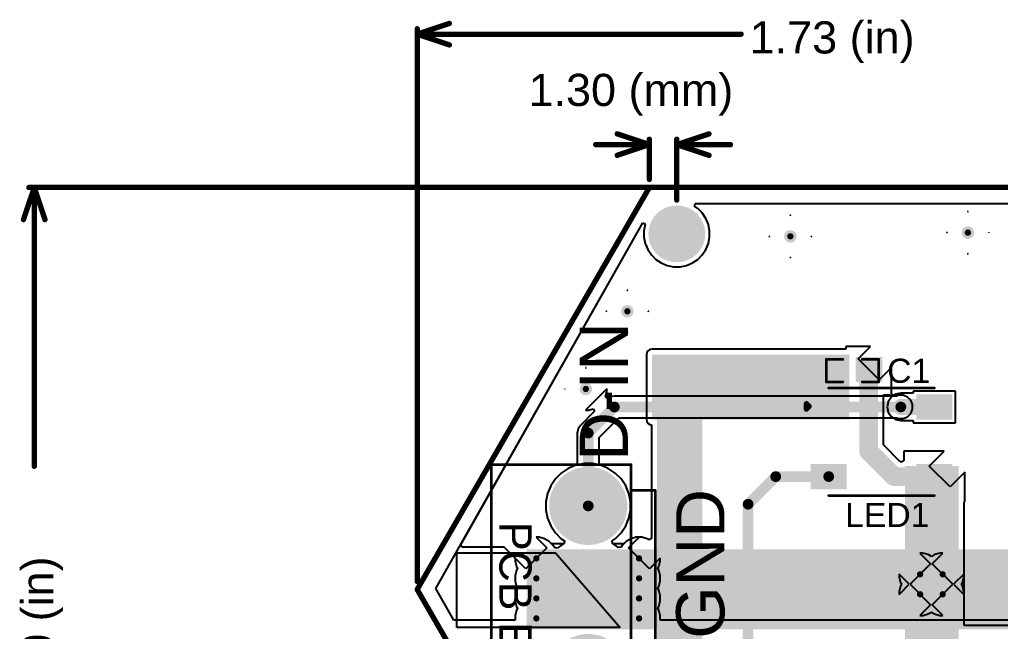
# Model space of a CAD drawing. Header units: millimetres. Extents: x -1.23 to 1.76, y -0.3 to 1.73.
# Drawn here: x -1.226 to 0.603, y 0.585 to 1.727 of the extents above; entities that cross this region are included whole.
import ezdxf

# ---------------------------------------------------------------- set-up
doc = ezdxf.new("R2010")
doc.units = ezdxf.units.MM
doc.header["$MEASUREMENT"] = 0
for name, color, linetype in [('BottomLayer', 5, 'Continuous'), ('BottomSolder', 6, 'Continuous'), ('Mechanical1', 6, 'Continuous'), ('Mechanical2', 216, 'Continuous'), ('MultiLayer', 9, 'Continuous'), ('PadHoleLayer', 156, 'Continuous'), ('TopLayer', 1, 'Continuous'), ('TopOverlay', 2, 'Continuous'), ('TopPaste', 8, 'Continuous'), ('TopSolder', 216, 'Continuous'), ('ViaHoleLayer', 16, 'Continuous')]:
    doc.layers.add(name, color=color, linetype=linetype)
doc.styles.add('Arial', font='', dxfattribs={"height": 0.2})
doc.styles.get('Arial').set_extended_font_data('Arial')

# ---------------------------------------------------------------- blocks, each defined once
blk = doc.blocks.new('WS2812B_B_W_3')
at = {"layer": 'TopLayer'}
for points in [[(-0.128, 0.0846), (-0.0689, 0.0846), (-0.0689, 0.0453), (-0.128, 0.0453)], [(0.128, 0.0453), (0.0689, 0.0453), (0.0689, 0.0846), (0.128, 0.0846)], [(-0.128, -0.0453), (-0.0689, -0.0453), (-0.0689, -0.0846), (-0.128, -0.0846)], [(0.0689, -0.0453), (0.128, -0.0453), (0.128, -0.0846), (0.0689, -0.0846)]]:
    blk.add_hatch(color=1, dxfattribs=at).paths.add_polyline_path(points)
at = {"layer": 'TopPaste'}
for points in [[(-0.128, 0.0846), (-0.0689, 0.0846), (-0.0689, 0.0453), (-0.128, 0.0453)], [(0.128, 0.0453), (0.0689, 0.0453), (0.0689, 0.0846), (0.128, 0.0846)], [(-0.128, -0.0453), (-0.0689, -0.0453), (-0.0689, -0.0846), (-0.128, -0.0846)], [(0.0689, -0.0453), (0.128, -0.0453), (0.128, -0.0846), (0.0689, -0.0846)]]:
    blk.add_hatch(color=8, dxfattribs=at).paths.add_polyline_path(points)
at = {"layer": 'TopSolder'}
for points in [[(-0.132, 0.0886), (-0.0649, 0.0886), (-0.0649, 0.0413), (-0.132, 0.0413)], [(0.132, 0.0413), (0.0649, 0.0413), (0.0649, 0.0886), (0.132, 0.0886)], [(-0.132, -0.0413), (-0.0649, -0.0413), (-0.0649, -0.0886), (-0.132, -0.0886)], [(0.0649, -0.0413), (0.132, -0.0413), (0.132, -0.0886), (0.0649, -0.0886)]]:
    blk.add_hatch(color=216, dxfattribs=at).paths.add_polyline_path(points)
at = {"layer": 'TopOverlay'}
for points, const_width in [([(-0.0984, 0.1004), (0.0984, 0.1004)], 0.005), ([(-0.14, 0.071), (-0.135, 0.066)], 0.01), ([(-0.14, 0.061), (-0.14, 0.071)], 0.01), ([(-0.14, 0.061), (-0.135, 0.066)], 0.01), ([(-0.0984, -0.1004), (0.0984, -0.1004)], 0.005)]:
    blk.add_lwpolyline(points, dxfattribs=dict(at, const_width=const_width))
for points, const_width in [([(-0.0997, 0.1004, 1), (-0.0972, 0.1004, 1)], 0.0025), ([(0.0972, 0.1004, 1), (0.0997, 0.1004, 1)], 0.0025), ([(-0.1425, 0.071, 1), (-0.1375, 0.071, 1)], 0.005), ([(-0.1425, 0.071, 1), (-0.1375, 0.071, 1)], 0.005), ([(-0.1425, 0.061, 1), (-0.1375, 0.061, 1)], 0.005), ([(-0.1425, 0.061, 1), (-0.1375, 0.061, 1)], 0.005), ([(-0.1375, 0.066, 1), (-0.1325, 0.066, 1)], 0.005), ([(-0.1375, 0.066, 1), (-0.1325, 0.066, 1)], 0.005), ([(-0.0997, -0.1004, 1), (-0.0972, -0.1004, 1)], 0.0025), ([(0.0972, -0.1004, 1), (0.0997, -0.1004, 1)], 0.0025)]:
    blk.add_lwpolyline(points, format="xyb", close=True, dxfattribs=dict(at, const_width=const_width))
blk = doc.blocks.new('B3P_VH_LF__SN__5')
at = {"layer": 'BottomLayer'}
h = blk.add_hatch(color=5, dxfattribs=at)
edge = h.paths.add_edge_path()
edge.add_arc((-0.1559, 0), 0.0689, 0, 360)
h = blk.add_hatch(color=5, dxfattribs=at)
edge = h.paths.add_edge_path()
edge.add_arc((0, 0), 0.0689, 0, 360)
h = blk.add_hatch(color=5, dxfattribs=at)
edge = h.paths.add_edge_path()
edge.add_arc((0.1559, 0), 0.0689, 0, 360)
at = {"layer": 'BottomSolder'}
h = blk.add_hatch(color=6, dxfattribs=at)
edge = h.paths.add_edge_path()
edge.add_arc((-0.1559, 0), 0.0729, 0, 360)
h = blk.add_hatch(color=6, dxfattribs=at)
edge = h.paths.add_edge_path()
edge.add_arc((0, 0), 0.0729, 0, 360)
h = blk.add_hatch(color=6, dxfattribs=at)
edge = h.paths.add_edge_path()
edge.add_arc((0.1559, 0), 0.0729, 0, 360)
at = {"layer": 'MultiLayer'}
h = blk.add_hatch(color=9, dxfattribs=at)
edge = h.paths.add_edge_path()
edge.add_arc((-0.1559, 0), 0.0689, 0, 360)
h = blk.add_hatch(color=9, dxfattribs=at)
edge = h.paths.add_edge_path()
edge.add_arc((0, 0), 0.0689, 0, 360)
h = blk.add_hatch(color=9, dxfattribs=at)
edge = h.paths.add_edge_path()
edge.add_arc((0.1559, 0), 0.0689, 0, 360)
at = {"layer": 'PadHoleLayer'}
h = blk.add_hatch(color=156, dxfattribs=at)
edge = h.paths.add_edge_path()
edge.add_arc((-0.1559, 0), 0.0354, 0, 360)
h = blk.add_hatch(color=156, dxfattribs=at)
edge = h.paths.add_edge_path()
edge.add_arc((0, 0), 0.0354, 0, 360)
h = blk.add_hatch(color=156, dxfattribs=at)
edge = h.paths.add_edge_path()
edge.add_arc((0.1559, 0), 0.0354, 0, 360)
at = {"layer": 'TopLayer'}
h = blk.add_hatch(color=1, dxfattribs=at)
edge = h.paths.add_edge_path()
edge.add_arc((-0.1559, 0), 0.0689, 0, 360)
h = blk.add_hatch(color=1, dxfattribs=at)
edge = h.paths.add_edge_path()
edge.add_arc((0, 0), 0.0689, 0, 360)
h = blk.add_hatch(color=1, dxfattribs=at)
edge = h.paths.add_edge_path()
edge.add_arc((0.1559, 0), 0.0689, 0, 360)
at = {"layer": 'TopSolder'}
h = blk.add_hatch(color=216, dxfattribs=at)
edge = h.paths.add_edge_path()
edge.add_arc((-0.1559, 0), 0.0729, 0, 360)
h = blk.add_hatch(color=216, dxfattribs=at)
edge = h.paths.add_edge_path()
edge.add_arc((0, 0), 0.0729, 0, 360)
h = blk.add_hatch(color=216, dxfattribs=at)
edge = h.paths.add_edge_path()
edge.add_arc((0.1559, 0), 0.0729, 0, 360)
at = {"layer": 'TopOverlay', "const_width": 0.005}
for points in [[(0.187, 0.125), (-0.185, 0.125)], [(-0.185, 0.08), (-0.185, 0.125)], [(0.187, 0.08), (0.187, 0.125)], [(-0.233, 0.08), (-0.185, 0.08)], [(-0.233, -0.181), (-0.233, 0.08)], [(0.187, 0.08), (-0.185, 0.08)], [(0.235, 0.08), (0.187, 0.08)], [(0.235, -0.181), (0.235, 0.08)], [(-0.233, -0.181), (0.235, -0.181)]]:
    blk.add_lwpolyline(points, dxfattribs=at)
at = {"layer": 'TopOverlay', "const_width": 0.0025}
for points in [[(-0.1862, 0.125, 1), (-0.1837, 0.125, 1)], [(-0.1862, 0.125, 1), (-0.1837, 0.125, 1)], [(0.1857, 0.125, 1), (0.1882, 0.125, 1)], [(0.1857, 0.125, 1), (0.1882, 0.125, 1)], [(-0.2343, 0.08, 1), (-0.2318, 0.08, 1)], [(-0.2343, 0.08, 1), (-0.2318, 0.08, 1)], [(-0.1862, 0.08, 1), (-0.1837, 0.08, 1)], [(-0.1862, 0.08, 1), (-0.1837, 0.08, 1)], [(-0.1862, 0.08, 1), (-0.1837, 0.08, 1)], [(0.1857, 0.08, 1), (0.1882, 0.08, 1)], [(0.1857, 0.08, 1), (0.1882, 0.08, 1)], [(0.1857, 0.08, 1), (0.1882, 0.08, 1)], [(0.2338, 0.08, 1), (0.2363, 0.08, 1)], [(0.2338, 0.08, 1), (0.2363, 0.08, 1)], [(-0.2343, -0.181, 1), (-0.2318, -0.181, 1)], [(-0.2343, -0.181, 1), (-0.2318, -0.181, 1)], [(0.2338, -0.181, 1), (0.2363, -0.181, 1)], [(0.2338, -0.181, 1), (0.2363, -0.181, 1)]]:
    blk.add_lwpolyline(points, format="xyb", close=True, dxfattribs=at)
at = {"layer": 'TopOverlay'}
blk.add_text('PCB Edge', height=0.06, dxfattribs=at).set_placement((-0.126, -0.1657))
blk = doc.blocks.new('C___0603_8')
at = {"layer": 'TopLayer'}
for points in [[(-0.015, 0.0175), (-0.015, -0.0175), (-0.045, -0.0175), (-0.045, 0.0175)], [(0.045, 0.0175), (0.045, -0.0175), (0.015, -0.0175), (0.015, 0.0175)]]:
    blk.add_hatch(color=1, dxfattribs=at).paths.add_polyline_path(points)
at = {"layer": 'TopPaste'}
for points in [[(-0.015, 0.0175), (-0.015, -0.0175), (-0.045, -0.0175), (-0.045, 0.0175)], [(0.045, 0.0175), (0.045, -0.0175), (0.015, -0.0175), (0.015, 0.0175)]]:
    blk.add_hatch(color=8, dxfattribs=at).paths.add_polyline_path(points)
at = {"layer": 'TopSolder'}
for points in [[(-0.0126, 0.0199), (-0.0126, -0.0199), (-0.0474, -0.0199), (-0.0474, 0.0199)], [(0.0474, 0.0199), (0.0474, -0.0199), (0.0126, -0.0199), (0.0126, 0.0199)]]:
    blk.add_hatch(color=216, dxfattribs=at).paths.add_polyline_path(points)
at = {"layer": 'TopOverlay', "const_width": 0.005}
for points in [[(-0.049, -0.021), (-0.049, 0.021)], [(-0.049, 0.021), (-0.018, 0.021)], [(0.018, 0.021), (0.049, 0.021)], [(0.049, -0.021), (0.049, 0.021)], [(-0.049, -0.021), (-0.018, -0.021)], [(0.018, -0.021), (0.049, -0.021)]]:
    blk.add_lwpolyline(points, dxfattribs=at)
at = {"layer": 'TopOverlay', "const_width": 0.0025}
for points in [[(-0.0503, 0.021, 1), (-0.0478, 0.021, 1)], [(-0.0503, 0.021, 1), (-0.0478, 0.021, 1)], [(-0.0192, 0.021, 1), (-0.0168, 0.021, 1)], [(0.0168, 0.021, 1), (0.0192, 0.021, 1)], [(0.0478, 0.021, 1), (0.0503, 0.021, 1)], [(0.0478, 0.021, 1), (0.0503, 0.021, 1)], [(-0.0503, -0.021, 1), (-0.0478, -0.021, 1)], [(-0.0503, -0.021, 1), (-0.0478, -0.021, 1)], [(-0.0192, -0.021, 1), (-0.0168, -0.021, 1)], [(0.0168, -0.021, 1), (0.0192, -0.021, 1)], [(0.0478, -0.021, 1), (0.0503, -0.021, 1)], [(0.0478, -0.021, 1), (0.0503, -0.021, 1)]]:
    blk.add_lwpolyline(points, format="xyb", close=True, dxfattribs=at)

msp = doc.modelspace()

# ---------------------------------------------------------------- hatches: boundary and pattern name
at = {"layer": 'BottomLayer'}
h = msp.add_hatch(color=5, dxfattribs=at)
edge = h.paths.add_edge_path()
edge.add_arc((0, 1.3268), 0.0512, 0, 360)
h = msp.add_hatch(color=5, dxfattribs=at)
edge = h.paths.add_edge_path()
edge.add_arc((0.5428, 1.3292), 0.0118, 0, 360)
h = msp.add_hatch(color=5, dxfattribs=at)
edge = h.paths.add_edge_path()
edge.add_arc((0.2118, 1.3222), 0.0118, 0, 360)
h = msp.add_hatch(color=5, dxfattribs=at)
edge = h.paths.add_edge_path()
edge.add_arc((-0.0922, 1.1824), 0.0118, 0, 360)
h = msp.add_hatch(color=5, dxfattribs=at)
edge = h.paths.add_edge_path()
edge.add_arc((-0.1697, 1.0374), 0.0118, 0, 360)
h = msp.add_hatch(color=5, dxfattribs=at)
edge = h.paths.add_edge_path()
edge.add_arc((0.4178, 1.0039), 0.0118, 0, 360)
for points in [[(0.5308, 0.7384), (-0.2802, 0.7384), (-0.2802, 0.589), (0.5308, 0.589)], [(0.4548, 0.589), (1.0458, 0.589), (1.0458, 0.7384), (0.4548, 0.7384)]]:
    msp.add_hatch(color=5, dxfattribs=at).paths.add_polyline_path(points)
h = msp.add_hatch(color=5, dxfattribs=at)
edge = h.paths.add_edge_path()
edge.add_arc((-0.262, 0.7214), 0.0118, 0, 360)
h = msp.add_hatch(color=5, dxfattribs=at)
edge = h.paths.add_edge_path()
edge.add_arc((-0.0704, 0.7214), 0.0118, 0, 360)
h = msp.add_hatch(color=5, dxfattribs=at)
edge = h.paths.add_edge_path()
edge.add_arc((-0.262, 0.6841), 0.0118, 0, 360)
h = msp.add_hatch(color=5, dxfattribs=at)
edge = h.paths.add_edge_path()
edge.add_arc((-0.0704, 0.6841), 0.0118, 0, 360)
h = msp.add_hatch(color=5, dxfattribs=at)
edge = h.paths.add_edge_path()
edge.add_arc((0.4538, 0.6917), 0.0118, 0, 360)
h = msp.add_hatch(color=5, dxfattribs=at)
edge = h.paths.add_edge_path()
edge.add_arc((0.4958, 0.6917), 0.0118, 0, 360)
h = msp.add_hatch(color=5, dxfattribs=at)
edge = h.paths.add_edge_path()
edge.add_arc((-0.262, 0.6467), 0.0118, 0, 360)
h = msp.add_hatch(color=5, dxfattribs=at)
edge = h.paths.add_edge_path()
edge.add_arc((-0.0704, 0.6467), 0.0118, 0, 360)
h = msp.add_hatch(color=5, dxfattribs=at)
edge = h.paths.add_edge_path()
edge.add_arc((0.4538, 0.6544), 0.0118, 0, 360)
h = msp.add_hatch(color=5, dxfattribs=at)
edge = h.paths.add_edge_path()
edge.add_arc((0.4958, 0.6544), 0.0118, 0, 360)
h = msp.add_hatch(color=5, dxfattribs=at)
edge = h.paths.add_edge_path()
edge.add_arc((-0.262, 0.6094), 0.0118, 0, 360)
h = msp.add_hatch(color=5, dxfattribs=at)
edge = h.paths.add_edge_path()
edge.add_arc((-0.0704, 0.6094), 0.0118, 0, 360)
at = {"layer": 'BottomSolder'}
h = msp.add_hatch(color=6, dxfattribs=at)
edge = h.paths.add_edge_path()
edge.add_arc((0, 1.3268), 0.0531, 0, 360)
h = msp.add_hatch(color=6, dxfattribs=at)
edge = h.paths.add_edge_path()
edge.add_arc((0.2118, 1.3222), 0.00591, 0, 360)
h = msp.add_hatch(color=6, dxfattribs=at)
edge = h.paths.add_edge_path()
edge.add_arc((0.5428, 1.3292), 0.00591, 0, 360)
h = msp.add_hatch(color=6, dxfattribs=at)
edge = h.paths.add_edge_path()
edge.add_arc((-0.0922, 1.1824), 0.00591, 0, 360)
h = msp.add_hatch(color=6, dxfattribs=at)
edge = h.paths.add_edge_path()
edge.add_arc((-0.1697, 1.0374), 0.00591, 0, 360)
h = msp.add_hatch(color=6, dxfattribs=at)
edge = h.paths.add_edge_path()
edge.add_arc((0.4178, 1.0039), 0.00591, 0, 360)
h = msp.add_hatch(color=6, dxfattribs=at)
edge = h.paths.add_edge_path()
edge.add_arc((-0.262, 0.7214), 0.00591, 0, 360)
h = msp.add_hatch(color=6, dxfattribs=at)
edge = h.paths.add_edge_path()
edge.add_arc((-0.0704, 0.7214), 0.00591, 0, 360)
h = msp.add_hatch(color=6, dxfattribs=at)
edge = h.paths.add_edge_path()
edge.add_arc((0.4538, 0.6917), 0.00591, 0, 360)
h = msp.add_hatch(color=6, dxfattribs=at)
edge = h.paths.add_edge_path()
edge.add_arc((0.4958, 0.6917), 0.00591, 0, 360)
h = msp.add_hatch(color=6, dxfattribs=at)
edge = h.paths.add_edge_path()
edge.add_arc((-0.262, 0.6841), 0.00591, 0, 360)
h = msp.add_hatch(color=6, dxfattribs=at)
edge = h.paths.add_edge_path()
edge.add_arc((-0.0704, 0.6841), 0.00591, 0, 360)
h = msp.add_hatch(color=6, dxfattribs=at)
edge = h.paths.add_edge_path()
edge.add_arc((0.4538, 0.6544), 0.00591, 0, 360)
h = msp.add_hatch(color=6, dxfattribs=at)
edge = h.paths.add_edge_path()
edge.add_arc((0.4958, 0.6544), 0.00591, 0, 360)
h = msp.add_hatch(color=6, dxfattribs=at)
edge = h.paths.add_edge_path()
edge.add_arc((-0.262, 0.6467), 0.00591, 0, 360)
h = msp.add_hatch(color=6, dxfattribs=at)
edge = h.paths.add_edge_path()
edge.add_arc((-0.0704, 0.6467), 0.00591, 0, 360)
h = msp.add_hatch(color=6, dxfattribs=at)
edge = h.paths.add_edge_path()
edge.add_arc((-0.262, 0.6094), 0.00591, 0, 360)
h = msp.add_hatch(color=6, dxfattribs=at)
edge = h.paths.add_edge_path()
edge.add_arc((-0.0704, 0.6094), 0.00591, 0, 360)
at = {"layer": 'MultiLayer'}
h = msp.add_hatch(color=9, dxfattribs=at)
edge = h.paths.add_edge_path()
edge.add_arc((0, 1.3268), 0.0512, 0, 360)
at = {"layer": 'PadHoleLayer'}
h = msp.add_hatch(color=156, dxfattribs=at)
edge = h.paths.add_edge_path()
edge.add_arc((0, 1.3268), 0.0394, 0, 360)
at = {"layer": 'TopLayer'}
h = msp.add_hatch(color=1, dxfattribs=at)
edge = h.paths.add_edge_path()
edge.add_arc((0, 1.3268), 0.0512, 0, 360)
h = msp.add_hatch(color=1, dxfattribs=at)
edge = h.paths.add_edge_path()
edge.add_arc((0.5428, 1.3292), 0.0118, 0, 360)
h = msp.add_hatch(color=1, dxfattribs=at)
edge = h.paths.add_edge_path()
edge.add_arc((0.2118, 1.3222), 0.0118, 0, 360)
h = msp.add_hatch(color=1, dxfattribs=at)
edge = h.paths.add_edge_path()
edge.add_arc((-0.0922, 1.1824), 0.0118, 0, 360)
for points in [[(-0.0462, 0.9804), (0.3218, 0.9804), (0.3218, 1.1014), (-0.0462, 1.1014)], [(-0.0372, 0.4331), (0.0478, 0.4331), (0.0478, 1.0984), (-0.0372, 1.0984)], [(0.3333, 1.0504), (0.3833, 1.0504), (0.3833, 1.0974), (0.3333, 1.0974)], [(0.4258, 0.4331), (0.5258, 0.4331), (0.5258, 0.8937), (0.4258, 0.8937)], [(-0.2782, 0.5914), (-0.0532, 0.5914), (-0.0532, 0.7384), (-0.2782, 0.7384)]]:
    msp.add_hatch(color=1, dxfattribs=at).paths.add_polyline_path(points)
h = msp.add_hatch(color=1, dxfattribs=at)
edge = h.paths.add_edge_path()
edge.add_arc((-0.1697, 1.0374), 0.0118, 0, 360)
h = msp.add_hatch(color=1, dxfattribs=at)
edge = h.paths.add_edge_path()
edge.add_arc((0.4178, 1.0039), 0.0118, 0, 360)
h = msp.add_hatch(color=1, dxfattribs=at)
edge = h.paths.add_edge_path()
edge.add_arc((-0.262, 0.7214), 0.0118, 0, 360)
h = msp.add_hatch(color=1, dxfattribs=at)
edge = h.paths.add_edge_path()
edge.add_arc((-0.0704, 0.7214), 0.0118, 0, 360)
h = msp.add_hatch(color=1, dxfattribs=at)
edge = h.paths.add_edge_path()
edge.add_arc((-0.262, 0.6841), 0.0118, 0, 360)
h = msp.add_hatch(color=1, dxfattribs=at)
edge = h.paths.add_edge_path()
edge.add_arc((-0.0704, 0.6841), 0.0118, 0, 360)
h = msp.add_hatch(color=1, dxfattribs=at)
edge = h.paths.add_edge_path()
edge.add_arc((0.4538, 0.6917), 0.0118, 0, 360)
h = msp.add_hatch(color=1, dxfattribs=at)
edge = h.paths.add_edge_path()
edge.add_arc((0.4958, 0.6917), 0.0118, 0, 360)
h = msp.add_hatch(color=1, dxfattribs=at)
edge = h.paths.add_edge_path()
edge.add_arc((-0.262, 0.6467), 0.0118, 0, 360)
h = msp.add_hatch(color=1, dxfattribs=at)
edge = h.paths.add_edge_path()
edge.add_arc((-0.0704, 0.6467), 0.0118, 0, 360)
h = msp.add_hatch(color=1, dxfattribs=at)
edge = h.paths.add_edge_path()
edge.add_arc((0.4538, 0.6544), 0.0118, 0, 360)
h = msp.add_hatch(color=1, dxfattribs=at)
edge = h.paths.add_edge_path()
edge.add_arc((0.4958, 0.6544), 0.0118, 0, 360)
h = msp.add_hatch(color=1, dxfattribs=at)
edge = h.paths.add_edge_path()
edge.add_arc((-0.262, 0.6094), 0.0118, 0, 360)
h = msp.add_hatch(color=1, dxfattribs=at)
edge = h.paths.add_edge_path()
edge.add_arc((-0.0704, 0.6094), 0.0118, 0, 360)
at = {"layer": 'TopSolder'}
h = msp.add_hatch(color=216, dxfattribs=at)
edge = h.paths.add_edge_path()
edge.add_arc((0, 1.3268), 0.0531, 0, 360)
h = msp.add_hatch(color=216, dxfattribs=at)
edge = h.paths.add_edge_path()
edge.add_arc((0.2118, 1.3222), 0.00591, 0, 360)
h = msp.add_hatch(color=216, dxfattribs=at)
edge = h.paths.add_edge_path()
edge.add_arc((0.5428, 1.3292), 0.00591, 0, 360)
h = msp.add_hatch(color=216, dxfattribs=at)
edge = h.paths.add_edge_path()
edge.add_arc((-0.0922, 1.1824), 0.00591, 0, 360)
h = msp.add_hatch(color=216, dxfattribs=at)
edge = h.paths.add_edge_path()
edge.add_arc((-0.1697, 1.0374), 0.00591, 0, 360)
h = msp.add_hatch(color=216, dxfattribs=at)
edge = h.paths.add_edge_path()
edge.add_arc((0.4178, 1.0039), 0.00591, 0, 360)
h = msp.add_hatch(color=216, dxfattribs=at)
edge = h.paths.add_edge_path()
edge.add_arc((-0.262, 0.7214), 0.00591, 0, 360)
h = msp.add_hatch(color=216, dxfattribs=at)
edge = h.paths.add_edge_path()
edge.add_arc((-0.0704, 0.7214), 0.00591, 0, 360)
h = msp.add_hatch(color=216, dxfattribs=at)
edge = h.paths.add_edge_path()
edge.add_arc((0.4538, 0.6917), 0.00591, 0, 360)
h = msp.add_hatch(color=216, dxfattribs=at)
edge = h.paths.add_edge_path()
edge.add_arc((0.4958, 0.6917), 0.00591, 0, 360)
h = msp.add_hatch(color=216, dxfattribs=at)
edge = h.paths.add_edge_path()
edge.add_arc((-0.262, 0.6841), 0.00591, 0, 360)
h = msp.add_hatch(color=216, dxfattribs=at)
edge = h.paths.add_edge_path()
edge.add_arc((-0.0704, 0.6841), 0.00591, 0, 360)
h = msp.add_hatch(color=216, dxfattribs=at)
edge = h.paths.add_edge_path()
edge.add_arc((0.4538, 0.6544), 0.00591, 0, 360)
h = msp.add_hatch(color=216, dxfattribs=at)
edge = h.paths.add_edge_path()
edge.add_arc((0.4958, 0.6544), 0.00591, 0, 360)
h = msp.add_hatch(color=216, dxfattribs=at)
edge = h.paths.add_edge_path()
edge.add_arc((-0.262, 0.6467), 0.00591, 0, 360)
h = msp.add_hatch(color=216, dxfattribs=at)
edge = h.paths.add_edge_path()
edge.add_arc((-0.0704, 0.6467), 0.00591, 0, 360)
h = msp.add_hatch(color=216, dxfattribs=at)
edge = h.paths.add_edge_path()
edge.add_arc((-0.262, 0.6094), 0.00591, 0, 360)
h = msp.add_hatch(color=216, dxfattribs=at)
edge = h.paths.add_edge_path()
edge.add_arc((-0.0704, 0.6094), 0.00591, 0, 360)
at = {"layer": 'ViaHoleLayer'}
h = msp.add_hatch(color=16, dxfattribs=at)
edge = h.paths.add_edge_path()
edge.add_arc((0.2118, 1.3222), 0.00591, 0, 360)
h = msp.add_hatch(color=16, dxfattribs=at)
edge = h.paths.add_edge_path()
edge.add_arc((0.5428, 1.3292), 0.00591, 0, 360)
h = msp.add_hatch(color=16, dxfattribs=at)
edge = h.paths.add_edge_path()
edge.add_arc((-0.0922, 1.1824), 0.00591, 0, 360)
h = msp.add_hatch(color=16, dxfattribs=at)
edge = h.paths.add_edge_path()
edge.add_arc((-0.1697, 1.0374), 0.00591, 0, 360)
h = msp.add_hatch(color=16, dxfattribs=at)
edge = h.paths.add_edge_path()
edge.add_arc((0.4178, 1.0039), 0.00591, 0, 360)
h = msp.add_hatch(color=16, dxfattribs=at)
edge = h.paths.add_edge_path()
edge.add_arc((-0.262, 0.7214), 0.00591, 0, 360)
h = msp.add_hatch(color=16, dxfattribs=at)
edge = h.paths.add_edge_path()
edge.add_arc((-0.0704, 0.7214), 0.00591, 0, 360)
h = msp.add_hatch(color=16, dxfattribs=at)
edge = h.paths.add_edge_path()
edge.add_arc((0.4538, 0.6917), 0.00591, 0, 360)
h = msp.add_hatch(color=16, dxfattribs=at)
edge = h.paths.add_edge_path()
edge.add_arc((0.4958, 0.6917), 0.00591, 0, 360)
h = msp.add_hatch(color=16, dxfattribs=at)
edge = h.paths.add_edge_path()
edge.add_arc((-0.262, 0.6841), 0.00591, 0, 360)
h = msp.add_hatch(color=16, dxfattribs=at)
edge = h.paths.add_edge_path()
edge.add_arc((-0.0704, 0.6841), 0.00591, 0, 360)
h = msp.add_hatch(color=16, dxfattribs=at)
edge = h.paths.add_edge_path()
edge.add_arc((0.4538, 0.6544), 0.00591, 0, 360)
h = msp.add_hatch(color=16, dxfattribs=at)
edge = h.paths.add_edge_path()
edge.add_arc((0.4958, 0.6544), 0.00591, 0, 360)
h = msp.add_hatch(color=16, dxfattribs=at)
edge = h.paths.add_edge_path()
edge.add_arc((-0.262, 0.6467), 0.00591, 0, 360)
h = msp.add_hatch(color=16, dxfattribs=at)
edge = h.paths.add_edge_path()
edge.add_arc((-0.0704, 0.6467), 0.00591, 0, 360)
h = msp.add_hatch(color=16, dxfattribs=at)
edge = h.paths.add_edge_path()
edge.add_arc((-0.262, 0.6094), 0.00591, 0, 360)
h = msp.add_hatch(color=16, dxfattribs=at)
edge = h.paths.add_edge_path()
edge.add_arc((-0.0704, 0.6094), 0.00591, 0, 360)

# ---------------------------------------------------------------- linework, layer by layer
at = {"layer": 'BottomLayer'}
for p, q in [((0.0329, 1.3784), (0.0344, 1.3834)), ((0.039, 1.3743), (0.0329, 1.3784)), ((0.0344, 1.3834), (0.7293, 1.3834)), ((0.0475, 1.3658), (0.039, 1.3743)), ((0.0542, 1.3558), (0.0475, 1.3658)), ((0.0588, 1.3446), (0.0542, 1.3558)), ((0.2123, 1.3615), (0.2113, 1.3615)), ((0.2113, 1.3615), (0.2118, 1.361)), ((0.2118, 1.361), (0.2123, 1.3615)), ((0.5433, 1.3685), (0.5423, 1.3685)), ((0.5423, 1.3685), (0.5428, 1.368)), ((0.5428, 1.368), (0.5433, 1.3685)), ((-0.4492, 0.6649), (-0.0631, 1.3474)), ((-0.0631, 1.3474), (-0.0586, 1.3452)), ((-0.0588, 1.3446), (-0.0612, 1.3328)), ((-0.0586, 1.3452), (-0.0588, 1.3446)), ((0.0612, 1.3328), (0.0588, 1.3446)), ((-0.0612, 1.3328), (-0.0612, 1.3207)), ((-0.0612, 1.3207), (-0.0588, 1.3089)), ((0.0588, 1.3089), (0.0612, 1.3207)), ((0.0612, 1.3207), (0.0612, 1.3328)), ((0.1729, 1.3222), (0.1724, 1.3226)), ((0.1724, 1.3226), (0.1724, 1.3217)), ((0.1724, 1.3217), (0.1729, 1.3222)), ((0.2512, 1.3226), (0.2507, 1.3222)), ((0.2507, 1.3222), (0.2512, 1.3217)), ((0.2512, 1.3217), (0.2512, 1.3226)), ((0.5039, 1.3292), (0.5034, 1.3296)), ((0.5034, 1.3296), (0.5034, 1.3287)), ((0.5034, 1.3287), (0.5039, 1.3292)), ((0.5822, 1.3296), (0.5817, 1.3292)), ((0.5817, 1.3292), (0.5822, 1.3287)), ((0.5822, 1.3287), (0.5822, 1.3296)), ((-0.0588, 1.3089), (-0.0542, 1.2978)), ((0.0542, 1.2978), (0.0588, 1.3089)), ((-0.0542, 1.2978), (-0.0475, 1.2878)), ((-0.0475, 1.2878), (-0.039, 1.2793)), ((0.039, 1.2793), (0.0475, 1.2878)), ((0.0475, 1.2878), (0.0542, 1.2978)), ((0.2118, 1.2833), (0.2113, 1.2828)), ((0.2113, 1.2828), (0.2123, 1.2828)), ((0.2123, 1.2828), (0.2118, 1.2833)), ((0.5428, 1.2903), (0.5423, 1.2898)), ((0.5423, 1.2898), (0.5433, 1.2898)), ((0.5433, 1.2898), (0.5428, 1.2903)), ((-0.039, 1.2793), (-0.029, 1.2726)), ((-0.029, 1.2726), (-0.0178, 1.2679)), ((-0.0178, 1.2679), (-0.006, 1.2656)), ((-0.006, 1.2656), (0.006, 1.2656)), ((0.006, 1.2656), (0.0178, 1.2679)), ((0.0178, 1.2679), (0.029, 1.2726)), ((0.029, 1.2726), (0.039, 1.2793)), ((-0.0917, 1.2218), (-0.0927, 1.2218)), ((-0.0927, 1.2218), (-0.0922, 1.2213)), ((-0.0922, 1.2213), (-0.0917, 1.2218)), ((-0.1311, 1.1824), (-0.1316, 1.1829)), ((-0.1316, 1.1829), (-0.1316, 1.1819)), ((-0.1316, 1.1819), (-0.1311, 1.1824)), ((-0.0528, 1.1829), (-0.0533, 1.1824)), ((-0.0533, 1.1824), (-0.0528, 1.1819)), ((-0.0528, 1.1819), (-0.0528, 1.1829)), ((-0.0922, 1.1435), (-0.0927, 1.143)), ((-0.0927, 1.143), (-0.0917, 1.143)), ((-0.0917, 1.143), (-0.0922, 1.1435)), ((-0.1693, 1.0768), (-0.1702, 1.0768)), ((-0.1702, 1.0768), (-0.1697, 1.0763)), ((-0.1697, 1.0763), (-0.1693, 1.0768)), ((-0.2086, 1.0374), (-0.2091, 1.0379)), ((-0.2091, 1.0379), (-0.2091, 1.0369)), ((-0.2091, 1.0369), (-0.2086, 1.0374)), ((-0.1304, 1.0379), (-0.1503, 1.018)), ((-0.1328, 1.0231), (-0.1304, 1.0322)), ((-0.1304, 1.0322), (-0.1304, 1.0379)), ((-0.1165, 1.0243), (-0.1243, 1.0228)), ((0.41, 1.0243), (-0.1165, 1.0243)), ((-0.1165, 1.0243), (-0.1165, 1.0243)), ((0.4135, 1.0257), (0.41, 1.0243)), ((0.4221, 1.0257), (0.4135, 1.0257)), ((0.4302, 1.0224), (0.4221, 1.0257)), ((-0.1503, 1.018), (-0.1702, 0.998)), ((-0.131, 1.0211), (-0.1328, 1.0231)), ((-0.1287, 1.0198), (-0.131, 1.0211)), ((-0.1243, 1.0228), (-0.1287, 1.0198)), ((0.4363, 1.0163), (0.4302, 1.0224)), ((0.4396, 1.0083), (0.4363, 1.0163)), ((0.4396, 0.9996), (0.4396, 1.0083)), ((-0.1534, 0.9958), (-0.1796, 0.9696)), ((-0.1702, 0.998), (-0.1645, 0.998)), ((-0.1645, 0.998), (-0.156, 1.0003)), ((-0.156, 1.0003), (-0.1534, 0.9958)), ((0.4302, 0.9854), (0.4363, 0.9916)), ((0.4363, 0.9916), (0.4396, 0.9996)), ((-0.1796, 0.9696), (-0.184, 0.963)), ((-0.1448, 0.9468), (-0.108, 0.9835)), ((-0.108, 0.9835), (0.41, 0.9835)), ((0.41, 0.9835), (0.4135, 0.9821)), ((0.4135, 0.9821), (0.4221, 0.9821)), ((0.4221, 0.9821), (0.4302, 0.9854)), ((-0.184, 0.963), (-0.1856, 0.9552)), ((-0.1856, 0.9552), (-0.1856, 0.8957)), ((-0.1448, 0.8957), (-0.1448, 0.9468)), ((-0.2155, 0.8806), (-0.2265, 0.8696)), ((-0.2026, 0.8892), (-0.2155, 0.8806)), ((-0.1882, 0.8952), (-0.2026, 0.8892)), ((-0.1856, 0.8957), (-0.1882, 0.8952)), ((-0.1422, 0.8952), (-0.1448, 0.8957)), ((-0.1278, 0.8892), (-0.1422, 0.8952)), ((-0.1149, 0.8806), (-0.1278, 0.8892)), ((-0.1039, 0.8696), (-0.1149, 0.8806)), ((-0.2265, 0.8696), (-0.2351, 0.8567)), ((-0.0953, 0.8567), (-0.1039, 0.8696)), ((-0.2411, 0.8423), (-0.2441, 0.8271)), ((-0.2351, 0.8567), (-0.2411, 0.8423)), ((-0.0893, 0.8423), (-0.0953, 0.8567)), ((-0.0863, 0.8271), (-0.0893, 0.8423)), ((-0.2441, 0.8271), (-0.2441, 0.8115)), ((-0.0863, 0.8115), (-0.0863, 0.8271)), ((-0.2441, 0.8115), (-0.2411, 0.7963)), ((-0.0893, 0.7963), (-0.0863, 0.8115)), ((-0.2411, 0.7963), (-0.2351, 0.7819)), ((-0.0953, 0.7819), (-0.0893, 0.7963)), ((-0.2351, 0.7819), (-0.2265, 0.769)), ((-0.2265, 0.769), (-0.2155, 0.758)), ((-0.1149, 0.758), (-0.1039, 0.769)), ((-0.1039, 0.769), (-0.0953, 0.7819)), ((-0.2568, 0.7608), (-0.2625, 0.7608)), ((-0.2625, 0.7608), (-0.2425, 0.7408)), ((-0.2468, 0.7581), (-0.2568, 0.7608)), ((-0.2378, 0.7529), (-0.2468, 0.7581)), ((-0.2305, 0.7456), (-0.2378, 0.7529)), ((-0.2155, 0.758), (-0.2097, 0.7541)), ((-0.2097, 0.7541), (-0.2102, 0.7492)), ((-0.1207, 0.7541), (-0.1149, 0.758)), ((-0.1202, 0.7492), (-0.1207, 0.7541)), ((-0.0946, 0.7529), (-0.1019, 0.7456)), ((-0.0856, 0.7581), (-0.0946, 0.7529)), ((-0.0899, 0.7408), (-0.07, 0.7608)), ((-0.0756, 0.7608), (-0.0856, 0.7581)), ((-0.07, 0.7608), (-0.0756, 0.7608)), ((-0.2425, 0.7408), (-0.2814, 0.7019)), ((-0.2282, 0.7417), (-0.2305, 0.7456)), ((-0.2234, 0.7405), (-0.2282, 0.7417)), ((-0.2109, 0.7489), (-0.2234, 0.7405)), ((-0.2102, 0.7492), (-0.2109, 0.7489)), ((-0.1195, 0.7489), (-0.1202, 0.7492)), ((-0.1085, 0.7415), (-0.1195, 0.7489)), ((-0.1036, 0.7426), (-0.1085, 0.7415)), ((-0.1019, 0.7456), (-0.1036, 0.7426)), ((-0.051, 0.7019), (-0.0899, 0.7408)), ((-0.2814, 0.7019), (-0.3013, 0.7219)), ((-0.3013, 0.7219), (-0.3013, 0.7162)), ((-0.3013, 0.7162), (-0.2987, 0.7062)), ((-0.0311, 0.7219), (-0.051, 0.7019)), ((-0.0337, 0.7062), (-0.0311, 0.7162)), ((-0.0311, 0.7162), (-0.0311, 0.7219)), ((0.459, 0.7311), (0.4533, 0.7311)), ((0.4533, 0.7311), (0.4733, 0.7112)), ((0.469, 0.7284), (0.459, 0.7311)), ((0.4748, 0.7251), (0.469, 0.7284)), ((0.4806, 0.7284), (0.4748, 0.7251)), ((0.4764, 0.7112), (0.4963, 0.7311)), ((0.4906, 0.7311), (0.4806, 0.7284)), ((0.4963, 0.7311), (0.4906, 0.7311)), ((-0.2987, 0.6992), (-0.3013, 0.6892)), ((-0.2987, 0.7062), (-0.2967, 0.7027)), ((-0.2967, 0.7027), (-0.2987, 0.6992)), ((-0.0357, 0.7027), (-0.0337, 0.7062)), ((-0.0337, 0.6992), (-0.0357, 0.7027)), ((-0.0311, 0.6892), (-0.0337, 0.6992)), ((0.4733, 0.7112), (0.4351, 0.6731)), ((0.5145, 0.6731), (0.4764, 0.7112)), ((-0.3013, 0.6892), (-0.3013, 0.6789)), ((-0.3013, 0.6789), (-0.2987, 0.6689)), ((-0.0337, 0.6689), (-0.0311, 0.6789)), ((-0.0311, 0.6789), (-0.0311, 0.6892)), ((0.4336, 0.6731), (0.4144, 0.6922)), ((0.4144, 0.6922), (0.4144, 0.6865)), ((0.4144, 0.6865), (0.4171, 0.6765)), ((0.5352, 0.6922), (0.516, 0.6731)), ((0.5325, 0.6765), (0.5352, 0.6865)), ((0.5352, 0.6865), (0.5352, 0.6922)), ((-0.416, 0.6064), (-0.4492, 0.6649)), ((-0.2987, 0.6619), (-0.3013, 0.6519)), ((-0.2987, 0.6689), (-0.2967, 0.6654)), ((-0.2967, 0.6654), (-0.2987, 0.6619)), ((-0.0357, 0.6654), (-0.0337, 0.6689)), ((-0.0337, 0.6619), (-0.0357, 0.6654)), ((-0.0311, 0.6519), (-0.0337, 0.6619)), ((0.4144, 0.6539), (0.4336, 0.6731)), ((0.4171, 0.6696), (0.4144, 0.6596)), ((0.4144, 0.6596), (0.4144, 0.6539)), ((0.4171, 0.6765), (0.4191, 0.6731)), ((0.4191, 0.6731), (0.4171, 0.6696)), ((0.4351, 0.6731), (0.4733, 0.6349)), ((0.4764, 0.6349), (0.5145, 0.6731)), ((0.516, 0.6731), (0.5352, 0.6539)), ((0.5305, 0.6731), (0.5325, 0.6765)), ((0.5325, 0.6696), (0.5305, 0.6731)), ((0.5352, 0.6596), (0.5325, 0.6696)), ((0.5352, 0.6539), (0.5352, 0.6596)), ((-0.3013, 0.6519), (-0.3013, 0.6415)), ((-0.3013, 0.6415), (-0.2987, 0.6315)), ((-0.0337, 0.6315), (-0.0311, 0.6415)), ((-0.0311, 0.6415), (-0.0311, 0.6519)), ((-0.2987, 0.6246), (-0.3013, 0.6146)), ((-0.2987, 0.6315), (-0.2967, 0.6281)), ((-0.2967, 0.6281), (-0.2987, 0.6246)), ((-0.0357, 0.6281), (-0.0337, 0.6315)), ((-0.0337, 0.6246), (-0.0357, 0.6281)), ((-0.0311, 0.6146), (-0.0337, 0.6246)), ((0.4733, 0.6349), (0.4533, 0.615)), ((0.4963, 0.615), (0.4764, 0.6349)), ((-0.3013, 0.6064), (-0.416, 0.6064)), ((-0.3013, 0.6146), (-0.3013, 0.6064)), ((-0.0311, 0.6064), (-0.0311, 0.6146)), ((0.7934, 0.6064), (-0.0311, 0.6064)), ((0.4533, 0.615), (0.459, 0.615)), ((0.459, 0.615), (0.469, 0.6177)), ((0.469, 0.6177), (0.4748, 0.621)), ((0.4748, 0.621), (0.4806, 0.6177)), ((0.4806, 0.6177), (0.4906, 0.615)), ((0.4906, 0.615), (0.4963, 0.615))]:
    msp.add_line(p, q, dxfattribs=at)
at = {"layer": 'BottomLayer', "const_width": 0.02}
for points in [[(-0.1652, 0.9552), (-0.1165, 1.0039)], [(-0.1165, 1.0039), (0.4178, 1.0039)], [(-0.1652, 0.8193), (-0.1652, 0.9552)]]:
    msp.add_lwpolyline(points, dxfattribs=at)
at = {"layer": 'BottomLayer', "const_width": 0.01}
for points in [[(-0.1215, 1.0039, 1), (-0.1115, 1.0039, 1)], [(-0.1215, 1.0039, 1), (-0.1115, 1.0039, 1)], [(0.4128, 1.0039, 1), (0.4228, 1.0039, 1)], [(-0.1702, 0.9552, 1), (-0.1602, 0.9552, 1)], [(-0.1702, 0.9552, 1), (-0.1602, 0.9552, 1)], [(-0.1702, 0.8193, 1), (-0.1602, 0.8193, 1)]]:
    msp.add_lwpolyline(points, format="xyb", close=True, dxfattribs=at)
at = {"layer": 'Mechanical1', "const_width": 0.01}
for points in [[(-0.4842, 1.6994), (-0.4242, 1.7194)], [(-0.4842, 0.6784), (-0.4842, 1.7094)], [(-0.4842, 1.6994), (-0.4242, 1.6794)], [(-0.4842, 1.6994), (0.1199, 1.6994)], [(-0.1112, 1.5134), (-0.0512, 1.4934)], [(0, 1.4934), (0.06, 1.5134)], [(-0.0512, 1.4284), (-0.0512, 1.5034)], [(0, 1.3899), (0, 1.5034)], [(-0.1512, 1.4934), (-0.0512, 1.4934)], [(-0.1112, 1.4734), (-0.0512, 1.4934)], [(0, 1.4934), (0.06, 1.4734)], [(0, 1.4934), (0.1, 1.4934)], [(-1.2184, 1.3534), (-1.1984, 1.4134)], [(-1.2084, 1.4134), (-0.0512, 1.4134)], [(-1.1984, 1.4134), (-1.1784, 1.3534)], [(-1.1984, 0.8933), (-1.1984, 1.4134)]]:
    msp.add_lwpolyline(points, dxfattribs=at)
at = {"layer": 'Mechanical1', "const_width": 0.005}
for points in [[(-0.4267, 1.7194, 1), (-0.4217, 1.7194, 1)], [(-0.4867, 1.7094, 1), (-0.4817, 1.7094, 1)], [(-0.4867, 1.6994, 1), (-0.4817, 1.6994, 1)], [(-0.4867, 1.6994, 1), (-0.4817, 1.6994, 1)], [(-0.4867, 1.6994, 1), (-0.4817, 1.6994, 1)], [(0.1174, 1.6994, 1), (0.1224, 1.6994, 1)], [(-0.4267, 1.6794, 1), (-0.4217, 1.6794, 1)], [(-0.1137, 1.5134, 1), (-0.1087, 1.5134, 1)], [(0.0575, 1.5134, 1), (0.0625, 1.5134, 1)], [(-0.0537, 1.5034, 1), (-0.0487, 1.5034, 1)], [(-0.0025, 1.5034, 1), (0.0025, 1.5034, 1)], [(-0.1537, 1.4934, 1), (-0.1487, 1.4934, 1)], [(-0.0537, 1.4934, 1), (-0.0487, 1.4934, 1)], [(-0.0537, 1.4934, 1), (-0.0487, 1.4934, 1)], [(-0.0537, 1.4934, 1), (-0.0487, 1.4934, 1)], [(-0.0025, 1.4934, 1), (0.0025, 1.4934, 1)], [(-0.0025, 1.4934, 1), (0.0025, 1.4934, 1)], [(-0.0025, 1.4934, 1), (0.0025, 1.4934, 1)], [(0.0975, 1.4934, 1), (0.1025, 1.4934, 1)], [(-0.1137, 1.4734, 1), (-0.1087, 1.4734, 1)], [(0.0575, 1.4734, 1), (0.0625, 1.4734, 1)], [(-0.0537, 1.4284, 1), (-0.0487, 1.4284, 1)], [(-1.2109, 1.4134, 1), (-1.2059, 1.4134, 1)], [(-1.2009, 1.4134, 1), (-1.1959, 1.4134, 1)], [(-1.2009, 1.4134, 1), (-1.1959, 1.4134, 1)], [(-1.2009, 1.4134, 1), (-1.1959, 1.4134, 1)], [(-0.0537, 1.4134, 1), (-0.0487, 1.4134, 1)], [(-0.0025, 1.3899, 1), (0.0025, 1.3899, 1)], [(-1.2209, 1.3534, 1), (-1.2159, 1.3534, 1)], [(-1.1809, 1.3534, 1), (-1.1759, 1.3534, 1)], [(-1.2009, 0.8933, 1), (-1.1959, 0.8933, 1)], [(-0.4867, 0.6784, 1), (-0.4817, 0.6784, 1)]]:
    msp.add_lwpolyline(points, format="xyb", close=True, dxfattribs=at)
at = {"layer": 'Mechanical2', "const_width": 0.01}
for points in [[(-0.4842, 0.6634), (-0.0512, 1.4134)], [(-0.0512, 1.4134), (0.8148, 1.4134)], [(-0.4842, 0.6634), (-0.0512, -0.0866)]]:
    msp.add_lwpolyline(points, dxfattribs=at)
at = {"layer": 'Mechanical2', "const_width": 0.005}
for points in [[(-0.0537, 1.4134, 1), (-0.0487, 1.4134, 1)], [(-0.0537, 1.4134, 1), (-0.0487, 1.4134, 1)], [(-0.4867, 0.6634, 1), (-0.4817, 0.6634, 1)], [(-0.4867, 0.6634, 1), (-0.4817, 0.6634, 1)]]:
    msp.add_lwpolyline(points, format="xyb", close=True, dxfattribs=at)
at = {"layer": 'TopLayer'}
for p, q in [((0.0329, 1.3784), (0.0344, 1.3834)), ((0.039, 1.3743), (0.0329, 1.3784)), ((0.0344, 1.3834), (0.7293, 1.3834)), ((0.0475, 1.3658), (0.039, 1.3743)), ((0.0542, 1.3558), (0.0475, 1.3658)), ((0.0588, 1.3446), (0.0542, 1.3558)), ((0.2123, 1.3615), (0.2113, 1.3615)), ((0.2113, 1.3615), (0.2118, 1.361)), ((0.2118, 1.361), (0.2123, 1.3615)), ((0.5433, 1.3685), (0.5423, 1.3685)), ((0.5423, 1.3685), (0.5428, 1.368)), ((0.5428, 1.368), (0.5433, 1.3685)), ((-0.403, 0.7465), (-0.0631, 1.3474)), ((-0.0631, 1.3474), (-0.0586, 1.3452)), ((-0.0588, 1.3446), (-0.0612, 1.3328)), ((-0.0586, 1.3452), (-0.0588, 1.3446)), ((0.0612, 1.3328), (0.0588, 1.3446)), ((-0.0612, 1.3328), (-0.0612, 1.3207)), ((-0.0612, 1.3207), (-0.0588, 1.3089)), ((0.0588, 1.3089), (0.0612, 1.3207)), ((0.0612, 1.3207), (0.0612, 1.3328)), ((0.1729, 1.3222), (0.1724, 1.3226)), ((0.1724, 1.3226), (0.1724, 1.3217)), ((0.1724, 1.3217), (0.1729, 1.3222)), ((0.2512, 1.3226), (0.2507, 1.3222)), ((0.2507, 1.3222), (0.2512, 1.3217)), ((0.2512, 1.3217), (0.2512, 1.3226)), ((0.5039, 1.3292), (0.5034, 1.3296)), ((0.5034, 1.3296), (0.5034, 1.3287)), ((0.5034, 1.3287), (0.5039, 1.3292)), ((0.5822, 1.3296), (0.5817, 1.3292)), ((0.5817, 1.3292), (0.5822, 1.3287)), ((0.5822, 1.3287), (0.5822, 1.3296)), ((-0.0588, 1.3089), (-0.0542, 1.2978)), ((0.0542, 1.2978), (0.0588, 1.3089)), ((-0.0542, 1.2978), (-0.0475, 1.2878)), ((-0.0475, 1.2878), (-0.039, 1.2793)), ((0.039, 1.2793), (0.0475, 1.2878)), ((0.0475, 1.2878), (0.0542, 1.2978)), ((0.2118, 1.2833), (0.2113, 1.2828)), ((0.2113, 1.2828), (0.2123, 1.2828)), ((0.2123, 1.2828), (0.2118, 1.2833)), ((0.5428, 1.2903), (0.5423, 1.2898)), ((0.5423, 1.2898), (0.5433, 1.2898)), ((0.5433, 1.2898), (0.5428, 1.2903)), ((-0.039, 1.2793), (-0.029, 1.2726)), ((-0.029, 1.2726), (-0.0178, 1.2679)), ((-0.0178, 1.2679), (-0.006, 1.2656)), ((-0.006, 1.2656), (0.006, 1.2656)), ((0.006, 1.2656), (0.0178, 1.2679)), ((0.0178, 1.2679), (0.029, 1.2726)), ((0.029, 1.2726), (0.039, 1.2793)), ((-0.0917, 1.2218), (-0.0927, 1.2218)), ((-0.0927, 1.2218), (-0.0922, 1.2213)), ((-0.0922, 1.2213), (-0.0917, 1.2218)), ((-0.1311, 1.1824), (-0.1316, 1.1829)), ((-0.1316, 1.1829), (-0.1316, 1.1819)), ((-0.1316, 1.1819), (-0.1311, 1.1824)), ((-0.0528, 1.1829), (-0.0533, 1.1824)), ((-0.0533, 1.1824), (-0.0528, 1.1819)), ((-0.0528, 1.1819), (-0.0528, 1.1829)), ((-0.0922, 1.1435), (-0.0927, 1.143)), ((-0.0927, 1.143), (-0.0917, 1.143)), ((-0.0917, 1.143), (-0.0922, 1.1435)), ((0.3613, 1.1166), (0.3151, 1.1166)), ((0.3151, 1.1166), (0.3151, 1.1116)), ((0.3382, 1.0935), (0.3613, 1.1166)), ((-0.0556, 1.1053), (-0.0564, 1.1014)), ((-0.0564, 1.1014), (-0.0564, 0.9804)), ((-0.0534, 1.1086), (-0.0556, 1.1053)), ((-0.0501, 1.1108), (-0.0534, 1.1086)), ((-0.0462, 1.1116), (-0.0501, 1.1108)), ((0.3151, 1.1116), (-0.0462, 1.1116)), ((0.3771, 1.0546), (0.3382, 1.0935)), ((-0.1693, 1.0768), (-0.1702, 1.0768)), ((-0.1702, 1.0768), (-0.1697, 1.0763)), ((-0.1697, 1.0763), (-0.1693, 1.0768)), ((0.4002, 1.0777), (0.3771, 1.0546)), ((0.4002, 1.0304), (0.4002, 1.0777)), ((-0.2086, 1.0374), (-0.2091, 1.0379)), ((-0.2091, 1.0379), (-0.2091, 1.0369)), ((-0.2091, 1.0369), (-0.2086, 1.0374)), ((-0.1304, 1.0379), (-0.1308, 1.0374)), ((-0.1308, 1.0374), (-0.1304, 1.0369)), ((-0.1304, 1.0369), (-0.1304, 1.0379)), ((0.3854, 0.933), (0.3854, 1.0265)), ((0.3854, 1.0265), (0.3958, 1.0265)), ((0.3958, 1.0265), (0.3976, 1.0265)), ((0.3976, 1.0265), (0.399, 1.0237)), ((0.4002, 1.0283), (0.4002, 1.0304)), ((0.4002, 1.0304), (0.4002, 1.0304)), ((0.4002, 1.0304), (0.4002, 1.0304)), ((0.4033, 1.0262), (0.4002, 1.0283)), ((0.4078, 1.0273), (0.4033, 1.0262)), ((0.4033, 1.0262), (0.4033, 1.0262)), ((0.4033, 1.0262), (0.4033, 1.0262)), ((0.4081, 1.0275), (0.4078, 1.0273)), ((0.4178, 1.0294), (0.4081, 1.0275)), ((0.4406, 1.0294), (0.4178, 1.0294)), ((0.5197, 1.0336), (0.4406, 1.0336)), ((0.4406, 1.0336), (0.4406, 1.0294)), ((0.5197, 0.9743), (0.5197, 1.0336)), ((0.3943, 1.0137), (0.3923, 1.0039)), ((0.3995, 1.0215), (0.3943, 1.0137)), ((0.399, 1.0237), (0.3991, 1.023)), ((0.3991, 1.023), (0.3995, 1.0215)), ((-0.1697, 0.9985), (-0.1702, 0.998)), ((-0.1702, 0.998), (-0.1693, 0.998)), ((-0.1693, 0.998), (-0.1697, 0.9985)), ((0.3923, 1.0039), (0.3943, 0.9942)), ((0.3943, 0.9942), (0.3998, 0.9859)), ((-0.0564, 0.9804), (-0.0556, 0.9765)), ((-0.0556, 0.9765), (-0.0534, 0.9732)), ((-0.0534, 0.9732), (-0.0501, 0.971)), ((-0.0501, 0.971), (-0.0474, 0.9704)), ((-0.0474, 0.9704), (-0.0474, 0.7585)), ((0.3998, 0.9859), (0.4081, 0.9804)), ((0.4081, 0.9804), (0.4178, 0.9784)), ((0.4178, 0.9784), (0.4406, 0.9784)), ((0.4406, 0.9784), (0.4406, 0.9743)), ((0.4406, 0.9743), (0.5197, 0.9743)), ((0.4167, 0.9018), (0.3854, 0.933)), ((0.4984, 0.9213), (0.4231, 0.9213)), ((0.4231, 0.9213), (0.4231, 0.9034)), ((0.4706, 0.8935), (0.4984, 0.9213)), ((-0.173, 0.8982), (-0.1882, 0.8952)), ((-0.1574, 0.8982), (-0.173, 0.8982)), ((-0.1422, 0.8952), (-0.1574, 0.8982)), ((0.4199, 0.9018), (0.4167, 0.9018)), ((0.4219, 0.9031), (0.4199, 0.9018)), ((0.4231, 0.9034), (0.4219, 0.9031)), ((-0.2155, 0.8806), (-0.2265, 0.8696)), ((-0.2026, 0.8892), (-0.2155, 0.8806)), ((-0.1882, 0.8952), (-0.2026, 0.8892)), ((-0.1278, 0.8892), (-0.1422, 0.8952)), ((-0.1149, 0.8806), (-0.1278, 0.8892)), ((-0.1039, 0.8696), (-0.1149, 0.8806)), ((0.5095, 0.8546), (0.4706, 0.8935)), ((0.5373, 0.8824), (0.5095, 0.8546)), ((0.5373, 0.8268), (0.5373, 0.8824)), ((-0.2265, 0.8696), (-0.2351, 0.8567)), ((-0.0953, 0.8567), (-0.1039, 0.8696)), ((-0.2411, 0.8423), (-0.2441, 0.8271)), ((-0.2351, 0.8567), (-0.2411, 0.8423)), ((-0.0893, 0.8423), (-0.0953, 0.8567)), ((-0.0863, 0.8271), (-0.0893, 0.8423)), ((-0.2441, 0.8271), (-0.2441, 0.8115)), ((-0.0863, 0.8115), (-0.0863, 0.8271)), ((0.536, 0.596), (0.536, 0.8268)), ((0.536, 0.8268), (0.5373, 0.8268)), ((-0.2441, 0.8115), (-0.2411, 0.7963)), ((-0.0893, 0.7963), (-0.0863, 0.8115)), ((-0.2411, 0.7963), (-0.2351, 0.7819)), ((-0.0953, 0.7819), (-0.0893, 0.7963)), ((-0.2351, 0.7819), (-0.2265, 0.769)), ((-0.2265, 0.769), (-0.2155, 0.758)), ((-0.1149, 0.758), (-0.1039, 0.769)), ((-0.1039, 0.769), (-0.0953, 0.7819)), ((-0.2568, 0.7608), (-0.2625, 0.7608)), ((-0.2625, 0.7608), (-0.2425, 0.7408)), ((-0.2468, 0.7581), (-0.2568, 0.7608)), ((-0.2378, 0.7529), (-0.2468, 0.7581)), ((-0.2335, 0.7486), (-0.2378, 0.7529)), ((-0.2155, 0.758), (-0.2097, 0.7541)), ((-0.2097, 0.7541), (-0.2102, 0.7492)), ((-0.1207, 0.7541), (-0.1149, 0.758)), ((-0.1202, 0.7492), (-0.1207, 0.7541)), ((-0.0946, 0.7529), (-0.0989, 0.7486)), ((-0.0856, 0.7581), (-0.0946, 0.7529)), ((-0.0756, 0.7608), (-0.0856, 0.7581)), ((-0.0652, 0.7608), (-0.0756, 0.7608)), ((-0.0552, 0.7581), (-0.0652, 0.7608)), ((-0.0517, 0.756), (-0.0552, 0.7581)), ((-0.0474, 0.7585), (-0.0517, 0.756)), ((-0.4101, 0.5923), (-0.4101, 0.732)), ((-0.4101, 0.732), (-0.2265, 0.732)), ((-0.4005, 0.7422), (-0.403, 0.7465)), ((-0.3217, 0.7422), (-0.4005, 0.7422)), ((-0.2814, 0.7019), (-0.3217, 0.7422)), ((-0.2425, 0.7408), (-0.2814, 0.7019)), ((-0.2113, 0.7486), (-0.2335, 0.7486)), ((-0.2265, 0.732), (-0.1058, 0.5923)), ((-0.2109, 0.7489), (-0.2113, 0.7486)), ((-0.2102, 0.7492), (-0.2109, 0.7489)), ((-0.1195, 0.7489), (-0.1202, 0.7492)), ((-0.1191, 0.7486), (-0.1195, 0.7489)), ((-0.0989, 0.7486), (-0.1191, 0.7486)), ((-0.1058, 0.5923), (-0.4101, 0.5923)), ((0.672, 0.596), (0.536, 0.596))]:
    msp.add_line(p, q, dxfattribs=at)
for points, const_width in [([(0.3577, 0.9215), (0.3577, 1.0716)], 0.035), ([(0.4178, 1.0039), (0.4802, 1.0039)], 0.03), ([(0.3577, 0.9215), (0.4052, 0.874)], 0.035), ([(0.133, 0.8225), (0.1845, 0.874)], 0.02), ([(0.1845, 0.874), (0.2833, 0.874)], 0.02), ([(0.4052, 0.874), (0.4802, 0.874)], 0.035), ([(0.133, 0.481), (0.133, 0.8225)], 0.02)]:
    msp.add_lwpolyline(points, dxfattribs=dict(at, const_width=const_width))
for points, const_width in [([(0.3489, 1.0716, 1), (0.3664, 1.0716, 1)], 0.0175), ([(0.4103, 1.0039, 1), (0.4253, 1.0039, 1)], 0.015), ([(0.4727, 1.0039, 1), (0.4877, 1.0039, 1)], 0.015), ([(0.3489, 0.9215, 1), (0.3664, 0.9215, 1)], 0.0175), ([(0.3489, 0.9215, 1), (0.3664, 0.9215, 1)], 0.0175), ([(0.1795, 0.874, 1), (0.1895, 0.874, 1)], 0.01), ([(0.1795, 0.874, 1), (0.1895, 0.874, 1)], 0.01), ([(0.2783, 0.874, 1), (0.2883, 0.874, 1)], 0.01), ([(0.3964, 0.874, 1), (0.4139, 0.874, 1)], 0.0175), ([(0.3964, 0.874, 1), (0.4139, 0.874, 1)], 0.0175), ([(0.4714, 0.874, 1), (0.4889, 0.874, 1)], 0.0175), ([(0.128, 0.8225, 1), (0.138, 0.8225, 1)], 0.01), ([(0.128, 0.8225, 1), (0.138, 0.8225, 1)], 0.01)]:
    msp.add_lwpolyline(points, format="xyb", close=True, dxfattribs=dict(at, const_width=const_width))

# ---------------------------------------------------------------- block references
for name, p in [('C___0603_8', (0.3277, 1.0716)), ('WS2812B_B_W_3', (0.3818, 0.939))]:
    msp.add_blockref(name, p)
at = {"rotation": 270}
msp.add_blockref('B3P_VH_LF__SN__5', (-0.1652, 0.6634), dxfattribs=at)

# ---------------------------------------------------------------- texts
at = {"layer": 'Mechanical1', "style": 'Arial'}
for s, p in [('1.73 (in)', (0.1359, 1.6634)), ('1.30 (mm)', (-0.2765, 1.5654))]:
    msp.add_text(s, height=0.06, dxfattribs=at).set_placement(p)
msp.add_text('1.50 (in)', height=0.06, rotation=90, dxfattribs=at).set_placement((-1.1625, 0.4175))
at = {"layer": 'TopOverlay', "style": 'Arial'}
for s, p in [('D-IN', (-0.0912, 0.9035)), ('GND', (0.0888, 0.5714))]:
    msp.add_text(s, height=0.09, rotation=90, dxfattribs=at).set_placement(p)
for s, p in [('C1', (0.3923, 1.0489)), ('LED1', (0.3138, 0.7799))]:
    msp.add_text(s, height=0.045, dxfattribs=at).set_placement(p)

doc.saveas('drawing.dxf')
